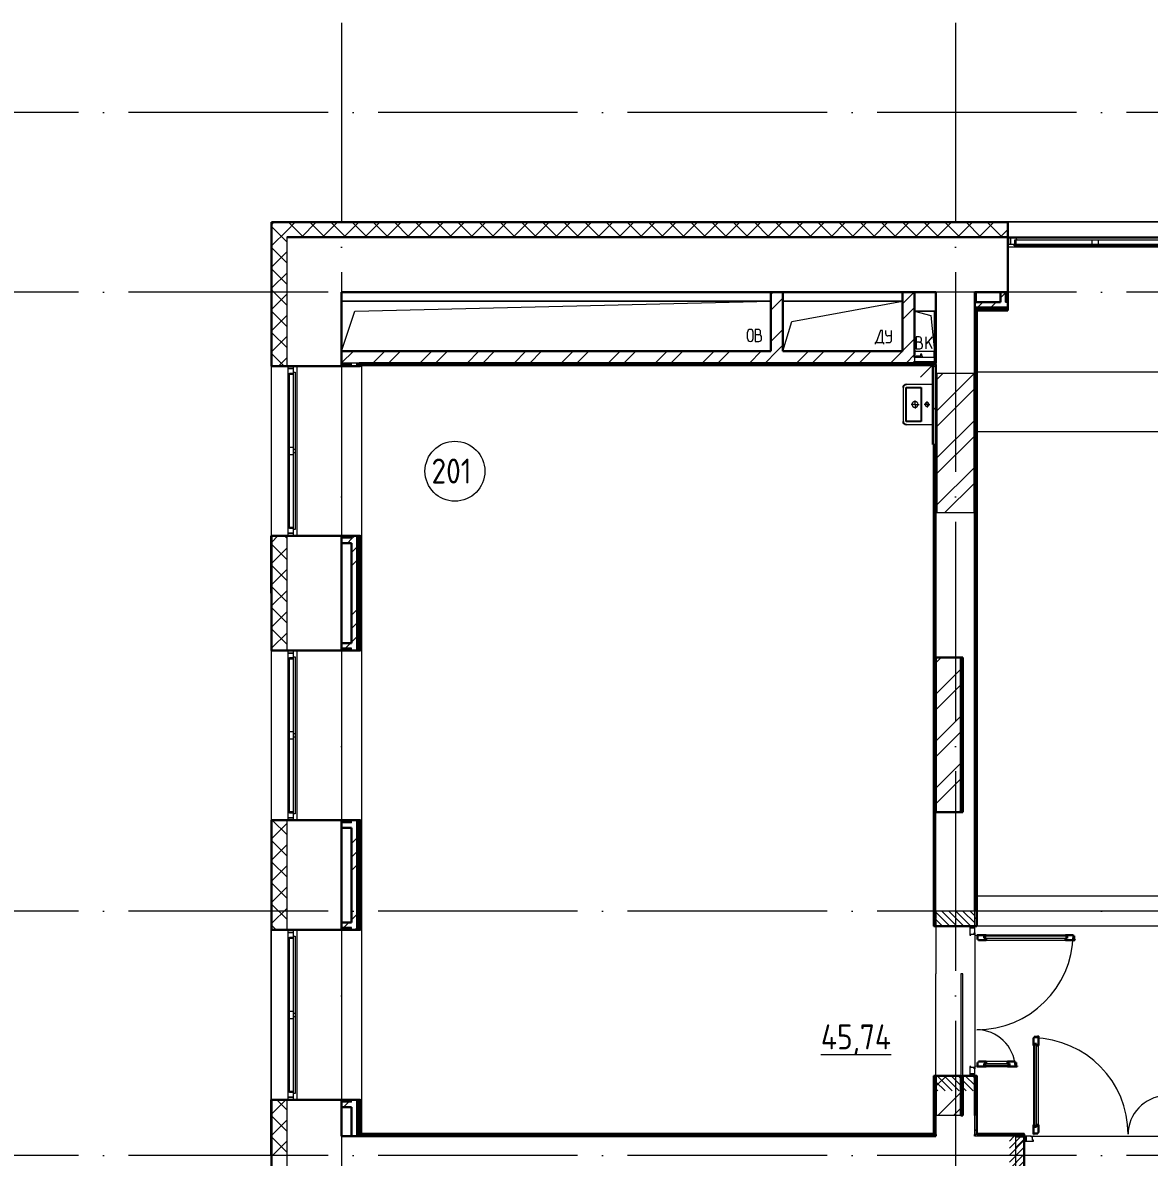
# Model space of a CAD drawing. Header units: millimetres. Extents: x -87434 to 499450, y -468665 to 122144.
# Drawn here: x 97480 to 108769, y -12508 to -1141 of the extents above; entities that cross this region are included whole.
import ezdxf

# ---------------------------------------------------------------- set-up
doc = ezdxf.new("R2010")
doc.units = ezdxf.units.MM
for name, pattern in [('ADSK_Линия сетки', [25, 20, -2.5, 0, -2.5]), ('ADSK_Сверху', [450, 300, -150]), ('ADSK_Штриховая_ш2 п1_5', [4.5, 3, -1.5])]:
    doc.linetypes.add(name, pattern=pattern)
for name, color, linetype, lineweight in [('_ Окна', 7, 'Continuous', 9), ('Двери', 252, 'Continuous', 9), ('Линии', 252, 'Continuous', 9), ('Марки помещений', 252, 'Continuous', 20), ('Оборудование', 8, 'Continuous', 18), ('Ограждение', 252, 'Continuous', 9), ('Окна', 252, 'Continuous', 9), ('Оси', 252, 'Continuous', 9), ('Перекрытие', 252, 'Continuous', 18), ('Стены внутренние', 7, 'Continuous', 18), ('Стены наружные', 7, 'Continuous', 18), ('Стены штриховка', 252, 'Continuous', 9)]:
    doc.layers.add(name, color=color, linetype=linetype, lineweight=lineweight)
doc.layers.add('Двери открывание', color=7, linetype='Continuous', lineweight=9, true_color=0xc0c0c0)
doc.layers.add('Узлы', color=7, linetype='Continuous')
doc.styles.add('GOST Common_2', font='', dxfattribs={"width": 0.9, "height": 250})
doc.styles.get('GOST Common_2').set_extended_font_data('GOST type B')

# ---------------------------------------------------------------- blocks, each defined once
blk = doc.blocks.new('2 этаж')
at = {"layer": 'Двери', "lineweight": 18, "true_color": 0x636466}
h = blk.add_hatch(dxfattribs=at)
h.set_pattern_fill('FP_2', color=251, angle=-90, style=0, pattern_type=2)
h.set_pattern_definition([(315, (106826.006, -10814.253), (35.3553, 35.3553), [])])
h.paths.add_polyline_path([(106631, -11823), (106631, -11839), (107021, -11839), (107021, -11689), (106631, -11689)])
h.paths.add_polyline_path([(106631, -10189), (107021, -10189), (107021, -10039), (106631, -10039)])
h = blk.add_hatch(dxfattribs=at)
h.set_pattern_fill('FP_2', color=251, style=0, pattern_type=2)
h.set_pattern_definition([(45, (108141.006, -12489.253), (-35.3553, 35.3553), [])])
h.paths.add_polyline_path([(109150, -12684), (109166, -12684), (109166, -12294), (109016, -12294), (109016, -12684)])
h.paths.add_polyline_path([(107516, -12684), (107516, -12294), (107366, -12294), (107366, -12684)])
at = {"color": 251, "lineweight": 18, "true_color": 0x636466}
for p, q in [((104976, -3929), (100676, -3929)), ((100808, -4029), (104976, -3929)), ((106296, -3929), (105096, -3929)), ((105186, -4133), (106296, -3929)), ((100676, -4429), (100808, -4029)), ((106416, -4029), (106580, -4074)), ((106616, -4029), (106416, -4029)), ((106580, -4074), (106616, -4429)), ((106616, -4429), (106616, -4029)), ((105096, -4429), (105186, -4133)), ((104743, -4303), (104743, -4241)), ((104800, -4303), (104800, -4241)), ((104850, -4212), (104820, -4212)), ((104820, -4212), (104820, -4332)), ((104854, -4265), (104820, -4265)), ((104874, -4245), (104874, -4235)), ((104884, -4305), (104884, -4295)), ((106074, -4224), (106031, -4344)), ((106094, -4224), (106074, -4224)), ((106094, -4344), (106094, -4224)), ((106128, -4258), (106128, -4224)), ((106185, -4278), (106148, -4278)), ((106185, -4324), (106185, -4224)), ((106462, -4287), (106432, -4287)), ((106432, -4287), (106432, -4407)), ((106486, -4320), (106486, -4310)), ((106592, -4287), (106532, -4358)), ((106532, -4407), (106532, -4287)), ((104820, -4332), (104857, -4332)), ((106021, -4344), (106021, -4359)), ((106031, -4344), (106021, -4344)), ((106031, -4344), (106094, -4344)), ((106094, -4344), (106104, -4344)), ((106104, -4344), (106104, -4359)), ((106128, -4344), (106165, -4344)), ((106466, -4340), (106432, -4340)), ((106432, -4407), (106469, -4407)), ((106496, -4380), (106496, -4370)), ((106592, -4407), (106556, -4330))]:
    blk.add_line(p, q, dxfattribs=at)
for centre, radius, start, end in [((104771, -4241), 28.7, 0, 180), ((104771, -4303), 28.7, 180, 0), ((104850, -4235), 23.3, 0, 90), ((104854, -4245), 20, 270, 0), ((104854, -4295), 30, 0, 90), ((104857, -4305), 26.7, 270, 0), ((106148, -4258), 20, 180, 270), ((106462, -4310), 23.3, 0, 90), ((106165, -4324), 20, 270, 0), ((106466, -4320), 20, 270, 0), ((106466, -4370), 30, 0, 90), ((106469, -4380), 26.7, 270, 0)]:
    blk.add_arc(centre, radius, start, end, dxfattribs=at)
at = {"layer": '_ Окна', "color": 251, "true_color": 0x636466}
for p, q in [((107376, -3299), (107351, -3299)), ((107351, -3357), (107376, -3357)), ((107376, -3357), (107376, -3299)), ((100136, -4579), (100136, -4604)), ((100136, -4604), (100194, -4604)), ((100194, -4604), (100194, -4579)), ((100194, -6254), (100136, -6254)), ((100136, -6254), (100136, -6279)), ((100194, -6279), (100194, -6254)), ((100136, -7429), (100136, -7454)), ((100136, -7454), (100194, -7454)), ((100194, -7454), (100194, -7429)), ((100194, -9104), (100136, -9104)), ((100136, -9104), (100136, -9129)), ((100194, -9129), (100194, -9104)), ((100136, -10229), (100136, -10254)), ((100194, -10254), (100194, -10229)), ((100136, -10254), (100194, -10254)), ((100194, -11904), (100136, -11904)), ((100136, -11904), (100136, -11929)), ((100194, -11929), (100194, -11904))]:
    blk.add_line(p, q, dxfattribs=at)
at = {"layer": '_ Окна', "color": 251, "lineweight": 18, "true_color": 0x636466}
for p, q in [((107435, -3299), (107376, -3299)), ((107376, -3299), (107376, -3357)), ((107376, -3357), (107414, -3357)), ((107422, -3357), (107422, -3316)), ((107422, -3316), (107434, -3316)), ((107440, -3316), (107435, -3299)), ((100194, -4604), (100136, -4604)), ((100136, -4604), (100136, -4664)), ((100153, -4650), (100194, -4650)), ((100153, -4662), (100153, -4650)), ((100194, -4642), (100194, -4604)), ((100136, -4664), (100153, -4668)), ((100153, -6190), (100136, -6195)), ((100136, -6195), (100136, -6254)), ((100153, -6208), (100153, -6196)), ((100194, -6208), (100153, -6208)), ((100194, -6254), (100194, -6216)), ((100136, -6254), (100194, -6254)), ((100194, -7454), (100136, -7454)), ((100136, -7454), (100136, -7514)), ((100153, -7500), (100194, -7500)), ((100153, -7512), (100153, -7500)), ((100194, -7492), (100194, -7454)), ((100136, -7514), (100153, -7518)), ((100153, -9040), (100136, -9045)), ((100136, -9045), (100136, -9104)), ((100153, -9058), (100153, -9046)), ((100194, -9058), (100153, -9058)), ((100194, -9104), (100194, -9066)), ((100136, -9104), (100194, -9104)), ((100194, -10254), (100136, -10254)), ((100136, -10254), (100136, -10314)), ((100136, -10314), (100153, -10318)), ((100153, -10300), (100194, -10300)), ((100153, -10312), (100153, -10300)), ((100194, -10292), (100194, -10254)), ((100153, -11840), (100136, -11845)), ((100136, -11845), (100136, -11904)), ((100136, -11904), (100194, -11904)), ((100153, -11858), (100153, -11846)), ((100194, -11858), (100153, -11858)), ((100194, -11904), (100194, -11866))]:
    blk.add_line(p, q, dxfattribs=at)
at = {"layer": 'Двери', "color": 251, "linetype": 'ADSK_Штриховая_ш2 п1_5', "true_color": 0x636466}
for p, q in [((106631, -10039), (106631, -10189)), ((107021, -10189), (107021, -10039)), ((106631, -10189), (107021, -10189)), ((107021, -11689), (106631, -11689)), ((106631, -11689), (106631, -11839)), ((107021, -11839), (107021, -11689)), ((107516, -12294), (107366, -12294)), ((107516, -12684), (107516, -12294))]:
    blk.add_line(p, q, dxfattribs=at)
at = {"layer": 'Двери', "color": 251, "true_color": 0x636466}
for p, q in [((107021, -10189), (106971, -10189)), ((106971, -10189), (106971, -10209)), ((106971, -10209), (107021, -10209)), ((107021, -10209), (106971, -10209)), ((106971, -10209), (106971, -10281)), ((107021, -10209), (107021, -10189)), ((107021, -10258), (107021, -10209)), ((106971, -10281), (106979, -10281)), ((106979, -10281), (106979, -10272)), ((106979, -10272), (107013, -10272)), ((107013, -10272), (107013, -10258)), ((107013, -10258), (107021, -10258)), ((107115, -10290), (107115, -10311)), ((107947, -10290), (107115, -10290)), ((107115, -10311), (107947, -10311)), ((107929, -10281), (107133, -10281)), ((107133, -10331), (107929, -10331)), ((107947, -10311), (107947, -10290)), ((107608, -11386), (107608, -12182)), ((107617, -11368), (107617, -12200)), ((107638, -11368), (107617, -11368)), ((107638, -12200), (107638, -11368)), ((107658, -12182), (107658, -11386)), ((107115, -11567), (107367, -11567)), ((107115, -11588), (107115, -11567)), ((107367, -11588), (107115, -11588)), ((107349, -11547), (107133, -11547)), ((107367, -11567), (107367, -11588)), ((106979, -11597), (106971, -11597)), ((106971, -11597), (106971, -11669)), ((107021, -11669), (106971, -11669)), ((106971, -11669), (106971, -11689)), ((106971, -11669), (107021, -11669)), ((106971, -11689), (107021, -11689)), ((106979, -11606), (106979, -11597)), ((107013, -11606), (106979, -11606)), ((107013, -11620), (107013, -11606)), ((107021, -11620), (107013, -11620)), ((107021, -11669), (107021, -11620)), ((107021, -11689), (107021, -11669)), ((107133, -11597), (107349, -11597)), ((107617, -12200), (107638, -12200)), ((107516, -12294), (107516, -12344)), ((107536, -12294), (107516, -12294)), ((107516, -12344), (107536, -12344)), ((107536, -12344), (107536, -12294)), ((107585, -12294), (107536, -12294)), ((107536, -12294), (107536, -12344)), ((107536, -12344), (107608, -12344)), ((107585, -12302), (107585, -12294)), ((107599, -12302), (107585, -12302)), ((107599, -12336), (107599, -12302)), ((107608, -12336), (107599, -12336)), ((107608, -12344), (107608, -12336))]:
    blk.add_line(p, q, dxfattribs=at)
at = {"layer": 'Двери', "color": 251, "lineweight": 30, "true_color": 0x636466}
for p, q in [((107133, -10281), (107039, -10281)), ((107039, -10281), (107039, -10289)), ((107039, -10289), (107048, -10289)), ((107048, -10289), (107048, -10323)), ((107048, -10323), (107057, -10323)), ((107057, -10323), (107057, -10331)), ((107057, -10331), (107133, -10331)), ((107115, -10290), (107133, -10290)), ((107115, -10311), (107115, -10290)), ((107133, -10311), (107115, -10311)), ((107133, -10290), (107133, -10281)), ((107133, -10331), (107133, -10311)), ((108005, -10281), (107929, -10281)), ((107929, -10290), (107929, -10281)), ((107947, -10290), (107929, -10290)), ((107929, -10311), (107947, -10311)), ((107929, -10331), (107929, -10311)), ((107929, -10331), (108023, -10331)), ((107947, -10311), (107947, -10290)), ((108005, -10289), (108005, -10281)), ((108014, -10289), (108005, -10289)), ((108014, -10323), (108014, -10289)), ((108023, -10323), (108014, -10323)), ((108023, -10331), (108023, -10323)), ((107616, -11310), (107608, -11310)), ((107608, -11310), (107608, -11386)), ((107650, -11301), (107616, -11301)), ((107616, -11301), (107616, -11310)), ((107658, -11292), (107650, -11292)), ((107650, -11292), (107650, -11301)), ((107658, -11386), (107658, -11292)), ((107617, -11386), (107608, -11386)), ((107617, -11368), (107617, -11386)), ((107638, -11368), (107617, -11368)), ((107638, -11386), (107638, -11368)), ((107658, -11386), (107638, -11386)), ((107048, -11589), (107039, -11589)), ((107039, -11589), (107039, -11597)), ((107048, -11555), (107048, -11589)), ((107057, -11555), (107048, -11555)), ((107133, -11547), (107057, -11547)), ((107057, -11547), (107057, -11555)), ((107133, -11567), (107115, -11567)), ((107115, -11567), (107115, -11588)), ((107115, -11588), (107133, -11588)), ((107133, -11547), (107133, -11567)), ((107133, -11588), (107133, -11597)), ((107425, -11547), (107349, -11547)), ((107349, -11547), (107349, -11567)), ((107349, -11567), (107367, -11567)), ((107349, -11588), (107349, -11597)), ((107367, -11588), (107349, -11588)), ((107367, -11567), (107367, -11588)), ((107425, -11555), (107425, -11547)), ((107434, -11555), (107425, -11555)), ((107434, -11589), (107434, -11555)), ((107443, -11589), (107434, -11589)), ((107443, -11597), (107443, -11589)), ((107039, -11597), (107133, -11597)), ((107349, -11597), (107443, -11597)), ((107608, -12182), (107608, -12276)), ((107617, -12182), (107608, -12182)), ((107608, -12276), (107616, -12276)), ((107616, -12276), (107616, -12267)), ((107616, -12267), (107650, -12267)), ((107617, -12200), (107617, -12182)), ((107638, -12200), (107617, -12200)), ((107638, -12182), (107638, -12200)), ((107658, -12182), (107638, -12182)), ((107650, -12267), (107650, -12258)), ((107650, -12258), (107658, -12258)), ((107658, -12258), (107658, -12182))]:
    blk.add_line(p, q, dxfattribs=at)
at = {"layer": 'Двери открывание', "color": 251, "true_color": 0x636466}
for centre, radius, start, end in [((107039, -10263), 966, 270, 358.9323), ((107039, -11615), 386, 2.6728, 90), ((107590, -12276), 966, 0, 88.9323), ((108942, -12276), 386, 92.6728, 180)]:
    blk.add_arc(centre, radius, start, end, dxfattribs=at)
at = {"layer": 'Линии', "color": 251, "linetype": 'ADSK_Сверху', "ltscale": 100, "true_color": 0x636466}
for p, q in [((117881, -9889), (107016, -9889)), ((117881, -10189), (107016, -10189))]:
    blk.add_line(p, q, dxfattribs=at)
at = {"layer": 'Марки помещений', "color": 251, "true_color": 0x636466}
blk.add_circle((101811, -5633), 300, dxfattribs=at)
at = {"layer": 'Оборудование', "color": 251, "true_color": 0x636466}
for p, q in [((106416, -4494), (106416, -4531)), ((106616, -4494), (106416, -4494)), ((106417, -4532), (106615, -4532)), ((106423, -4532), (106423, -4541)), ((106424, -4542), (106608, -4542)), ((106432, -4479), (106432, -4484)), ((106478, -4479), (106432, -4479)), ((106432, -4484), (106478, -4484)), ((106435, -4544), (106435, -4549)), ((106444, -4543), (106444, -4541)), ((106444, -4543), (106444, -4541)), ((106473, -4478), (106473, -4494)), ((106492, -4478), (106473, -4478)), ((106476, -4476), (106474, -4478)), ((106476, -4459), (106476, -4476)), ((106489, -4459), (106476, -4459)), ((106489, -4476), (106476, -4476)), ((106496, -4479), (106487, -4479)), ((106487, -4484), (106496, -4484)), ((106489, -4476), (106489, -4459)), ((106491, -4478), (106489, -4476)), ((106492, -4494), (106492, -4478)), ((106496, -4484), (106496, -4479)), ((106588, -4541), (106588, -4543)), ((106588, -4543), (106588, -4541)), ((106597, -4549), (106597, -4544)), ((106609, -4541), (106609, -4532)), ((106616, -4531), (106616, -4494)), ((106435, -4549), (106597, -4549)), ((106444, -4549), (106444, -4551)), ((106444, -4551), (106448, -4551)), ((106509, -4551), (106448, -4551)), ((106616, -4549), (106475, -4691)), ((106509, -4551), (106513, -4551)), ((106513, -4551), (106513, -4549))]:
    blk.add_line(p, q, dxfattribs=at)
for points, knots in [([(106416, -4531), (106416, -4531), (106416, -4531), (106416, -4531), (106416, -4531), (106416, -4531), (106417, -4531), (106417, -4532), (106417, -4532), (106417, -4532)], [0, 0, 0, 0, 0.166667, 0.333333, 0.458333, 0.583333, 0.708333, 0.833333, 1, 1, 1, 1]), ([(106423, -4541), (106423, -4541), (106423, -4542), (106423, -4542), (106423, -4542), (106423, -4542), (106423, -4542), (106424, -4542), (106424, -4542), (106424, -4542), (106424, -4542)], [0, 0, 0, 0, 0.166667, 0.333333, 0.458333, 0.583333, 0.666667, 0.75, 0.833333, 1, 1, 1, 1]), ([(106433, -4542), (106434, -4542), (106434, -4542), (106434, -4542), (106434, -4542), (106434, -4543), (106435, -4543), (106435, -4543), (106435, -4543), (106435, -4543), (106435, -4543), (106435, -4544), (106435, -4544)], [0, 0, 0, 0, 0.166667, 0.25, 0.333333, 0.416667, 0.5, 0.583333, 0.666667, 0.75, 0.833333, 1, 1, 1, 1]), ([(106597, -4544), (106597, -4544), (106597, -4543), (106597, -4543), (106597, -4543), (106597, -4543), (106597, -4543), (106598, -4543), (106598, -4542), (106598, -4542), (106598, -4542), (106598, -4542), (106599, -4542)], [-1, -1, -1, -1, -0.833333, -0.75, -0.666667, -0.583333, -0.5, -0.416667, -0.333333, -0.25, -0.166667, 0, 0, 0, 0]), ([(106608, -4542), (106608, -4542), (106608, -4542), (106608, -4542), (106609, -4542), (106609, -4542), (106609, -4542), (106609, -4542), (106609, -4542), (106609, -4541), (106609, -4541)], [-1, -1, -1, -1, -0.833333, -0.75, -0.666667, -0.583333, -0.458333, -0.333333, -0.166667, 0, 0, 0, 0]), ([(106615, -4532), (106615, -4532), (106615, -4532), (106615, -4531), (106616, -4531), (106616, -4531), (106616, -4531), (106616, -4531), (106616, -4531), (106616, -4531)], [-1, -1, -1, -1, -0.833333, -0.75, -0.583333, -0.458333, -0.333333, -0.166667, 0, 0, 0, 0])]:
    blk.add_open_spline(points, degree=3, knots=knots, dxfattribs=at)
at = {"layer": 'Ограждение', "color": 251, "true_color": 0x636466}
for p, q in [((109101, -3389), (107351, -3389)), ((107036, -3939), (107036, -3839)), ((100226, -4579), (100226, -6279)), ((100676, -4579), (100676, -6279)), ((100861, -4579), (100876, -4579)), ((100876, -4569), (100876, -12274)), ((100876, -4574), (106601, -4574)), ((100876, -4579), (100876, -6279)), ((114741, -4639), (107041, -4639)), ((114741, -5239), (107041, -5239)), ((107046, -10039), (107046, -5239)), ((106606, -5364), (106606, -10189)), ((100876, -6279), (100861, -6279)), ((100226, -7429), (100226, -9129)), ((100676, -7429), (100676, -9129)), ((100861, -7429), (100876, -7429)), ((100876, -7429), (100876, -9129)), ((100876, -9129), (100861, -9129)), ((107046, -10039), (107041, -10039)), ((107041, -10039), (107046, -10039)), ((107046, -10189), (107046, -10039)), ((100226, -10229), (100226, -11929)), ((100676, -10229), (100676, -11929)), ((100861, -10229), (100876, -10229)), ((100876, -10229), (100876, -11929)), ((106611, -10189), (106606, -10189)), ((107046, -10189), (107041, -10189)), ((106606, -11689), (106611, -11689)), ((106606, -11689), (106606, -12269)), ((107041, -11689), (107046, -11689)), ((107046, -12269), (107046, -11689)), ((100876, -11929), (100861, -11929)), ((106606, -12269), (100876, -12269)), ((106611, -12274), (106606, -12269)), ((107041, -12274), (107046, -12269)), ((107516, -12269), (107046, -12269)), ((107516, -12269), (107516, -12274))]:
    blk.add_line(p, q, dxfattribs=at)
at = {"layer": 'Окна', "color": 251, "true_color": 0x636466}
for p, q in [((107414, -3357), (108211, -3357)), ((107414, -3374), (107414, -3357)), ((108211, -3374), (107414, -3374)), ((107434, -3316), (108191, -3316)), ((107434, -3357), (107434, -3316)), ((109017, -3299), (107435, -3299)), ((108191, -3316), (108261, -3316)), ((108191, -3316), (108191, -3357)), ((108211, -3357), (108241, -3357)), ((108211, -3357), (108211, -3374)), ((108241, -3374), (108211, -3374)), ((108241, -3357), (109038, -3357)), ((108241, -3374), (108241, -3357)), ((109038, -3374), (108241, -3374)), ((108261, -3316), (109018, -3316)), ((108261, -3357), (108261, -3316)), ((100194, -5414), (100194, -4642)), ((100194, -4642), (100211, -4642)), ((100211, -4642), (100211, -5414)), ((100136, -4664), (100136, -6195)), ((100153, -5394), (100153, -4662)), ((100153, -4662), (100194, -4662)), ((100153, -5464), (100153, -5394)), ((100194, -5394), (100153, -5394)), ((100194, -5444), (100194, -5414)), ((100211, -5414), (100194, -5414)), ((100194, -6216), (100194, -5444)), ((100194, -5444), (100211, -5444)), ((100211, -5414), (100211, -5444)), ((100211, -5444), (100211, -6216)), ((100153, -6196), (100153, -5464)), ((100153, -5464), (100194, -5464)), ((100194, -6196), (100153, -6196)), ((100211, -6216), (100194, -6216)), ((100194, -8264), (100194, -7492)), ((100194, -7492), (100211, -7492)), ((100211, -7492), (100211, -8264)), ((100136, -7514), (100136, -9045)), ((100153, -8244), (100153, -7512)), ((100153, -7512), (100194, -7512)), ((100153, -8314), (100153, -8244)), ((100194, -8244), (100153, -8244)), ((100194, -8294), (100194, -8264)), ((100211, -8264), (100194, -8264)), ((100194, -9066), (100194, -8294)), ((100194, -8294), (100211, -8294)), ((100211, -8264), (100211, -8294)), ((100211, -8294), (100211, -9066)), ((100153, -9046), (100153, -8314)), ((100153, -8314), (100194, -8314)), ((100194, -9046), (100153, -9046)), ((100211, -9066), (100194, -9066)), ((100136, -10314), (100136, -11845)), ((100153, -11044), (100153, -10312)), ((100153, -10312), (100194, -10312)), ((100194, -11064), (100194, -10292)), ((100194, -10292), (100211, -10292)), ((100211, -10292), (100211, -11064)), ((100153, -11114), (100153, -11044)), ((100194, -11044), (100153, -11044)), ((100153, -11846), (100153, -11114)), ((100153, -11114), (100194, -11114)), ((100194, -11094), (100194, -11064)), ((100211, -11064), (100194, -11064)), ((100194, -11866), (100194, -11094)), ((100194, -11094), (100211, -11094)), ((100211, -11064), (100211, -11094)), ((100211, -11094), (100211, -11866)), ((100194, -11846), (100153, -11846)), ((100211, -11866), (100194, -11866))]:
    blk.add_line(p, q, dxfattribs=at)
at = {"layer": 'Оси', "color": 251, "linetype": 'ADSK_Линия сетки', "ltscale": 100, "true_color": 0x636466}
for p, q in [((100676, -1139), (100676, -32265)), ((106826, -1139), (106826, -32265)), ((170543, -2039), (93566, -2039)), ((170543, -3839), (93566, -3839)), ((170543, -10039), (93566, -10039)), ((170543, -12489), (93566, -12489))]:
    blk.add_line(p, q, dxfattribs=at)
at = {"layer": 'Перекрытие', "color": 251, "ltscale": 100, "true_color": 0x636466}
for p, q in [((100676, -3929), (104976, -3929)), ((105096, -3929), (106296, -3929)), ((106416, -4029), (106616, -4029)), ((106616, -4029), (106616, -4429)), ((112101, -10039), (107046, -10039)), ((106881, -11689), (106901, -11689))]:
    blk.add_line(p, q, dxfattribs=at)
at = {"layer": 'Стены внутренние', "color": 251, "lineweight": 30, "true_color": 0x636466}
for p, q in [((99974, -3137), (99974, -4579)), ((107351, -3137), (99974, -3137)), ((107351, -3289), (107351, -3137)), ((107351, -3289), (100126, -3289)), ((100126, -3289), (107351, -3289)), ((107351, -3839), (107351, -3289)), ((100676, -4429), (100676, -3839)), ((100676, -3839), (104976, -3839)), ((105096, -3839), (106296, -3839)), ((106416, -3839), (106631, -3839)), ((106631, -3839), (106631, -4429)), ((107021, -3839), (107276, -3839)), ((107021, -3939), (107021, -3839)), ((99974, -4579), (100676, -4579)), ((106631, -4649), (106636, -4649)), ((107016, -4649), (107021, -4649)), ((106636, -6049), (106631, -6049)), ((107021, -6049), (107016, -6049)), ((100676, -6279), (99974, -6279)), ((99974, -6279), (99974, -7429)), ((100676, -7354), (100676, -6354)), ((99974, -7429), (100676, -7429)), ((106631, -7499), (106901, -7499)), ((106901, -7499), (106901, -9049)), ((106901, -9049), (106631, -9049)), ((100676, -9129), (99974, -9129)), ((99974, -9129), (99974, -10229)), ((100676, -10154), (100676, -9204)), ((99974, -10229), (100676, -10229)), ((106631, -10189), (107021, -10189)), ((106901, -11689), (106901, -12089)), ((107021, -11689), (106901, -11689)), ((107021, -12089), (107021, -11689)), ((100676, -11929), (99974, -11929)), ((99974, -11929), (99974, -19341)), ((100676, -12294), (100676, -12004)), ((106901, -12089), (106881, -12089)), ((100776, -12294), (100676, -12294)), ((100851, -12294), (100851, -12294)), ((106631, -12279), (106631, -12294)), ((107021, -12294), (107021, -12279)), ((107431, -12299), (107431, -12294))]:
    blk.add_line(p, q, dxfattribs=at)
at = {"layer": 'Стены внутренние', "color": 251, "linetype": 'Continuous', "lineweight": 9, "true_color": 0x636466}
for p, q in [((99976, -3161), (99998, -3139)), ((100126, -3223), (100210, -3139)), ((100294, -3289), (100144, -3139)), ((100272, -3289), (100422, -3139)), ((100506, -3289), (100356, -3139)), ((100444, -3139), (100443, -3137)), ((100484, -3289), (100634, -3139)), ((100718, -3289), (100568, -3139)), ((100697, -3289), (100847, -3139)), ((100930, -3289), (100780, -3139)), ((100909, -3289), (101059, -3139)), ((101142, -3289), (100992, -3139)), ((101121, -3289), (101271, -3139)), ((101354, -3289), (101204, -3139)), ((101333, -3289), (101483, -3139)), ((101566, -3289), (101416, -3139)), ((101545, -3289), (101695, -3139)), ((101779, -3289), (101629, -3139)), ((101757, -3289), (101907, -3139)), ((101769, -3137), (101768, -3139)), ((101991, -3289), (101841, -3139)), ((101852, -3139), (101851, -3137)), ((101969, -3289), (102119, -3139)), ((102203, -3289), (102053, -3139)), ((102181, -3289), (102331, -3139)), ((102415, -3289), (102265, -3139)), ((102394, -3289), (102544, -3139)), ((102439, -3139), (102438, -3137)), ((102627, -3289), (102477, -3139)), ((102590, -3137), (102589, -3139)), ((102606, -3289), (102756, -3139)), ((102839, -3289), (102689, -3139)), ((102818, -3289), (102968, -3139)), ((102825, -3137), (102824, -3139)), ((103051, -3289), (102901, -3139)), ((103030, -3289), (103180, -3139)), ((103264, -3289), (103114, -3139)), ((103242, -3289), (103392, -3139)), ((103476, -3289), (103326, -3139)), ((103454, -3289), (103604, -3139)), ((103688, -3289), (103538, -3139)), ((103646, -3138), (103645, -3139)), ((103666, -3289), (103816, -3139)), ((103900, -3289), (103750, -3139)), ((103879, -3289), (104029, -3139)), ((104112, -3289), (103962, -3139)), ((104091, -3289), (104241, -3139)), ((104324, -3289), (104174, -3139)), ((104303, -3289), (104453, -3139)), ((104316, -3139), (104315, -3137)), ((104536, -3289), (104386, -3139)), ((104515, -3289), (104665, -3139)), ((104748, -3289), (104598, -3139)), ((104727, -3289), (104877, -3139)), ((104961, -3289), (104811, -3139)), ((104939, -3289), (105089, -3139)), ((105173, -3289), (105023, -3139)), ((105151, -3289), (105301, -3139)), ((105385, -3289), (105235, -3139)), ((105363, -3289), (105513, -3139)), ((105406, -3137), (105406, -3138)), ((105597, -3289), (105447, -3139)), ((105576, -3289), (105726, -3139)), ((105641, -3137), (105640, -3139)), ((105809, -3289), (105659, -3139)), ((105724, -3139), (105723, -3137)), ((105788, -3289), (105938, -3139)), ((106021, -3289), (105871, -3139)), ((106000, -3289), (106150, -3139)), ((106233, -3289), (106083, -3139)), ((106212, -3289), (106362, -3139)), ((106446, -3289), (106296, -3139)), ((106424, -3289), (106574, -3139)), ((106462, -3137), (106461, -3139)), ((106658, -3289), (106508, -3139)), ((106636, -3289), (106786, -3139)), ((106870, -3289), (106720, -3139)), ((106848, -3289), (106998, -3139)), ((107082, -3289), (106932, -3139)), ((107061, -3289), (107211, -3139)), ((107132, -3139), (107130, -3137)), ((107294, -3289), (107144, -3139)), ((100126, -3334), (99976, -3184)), ((99976, -3373), (100126, -3223)), ((107273, -3289), (107349, -3213)), ((99976, -3378), (99976, -3378)), ((100126, -3546), (99976, -3396)), ((99976, -3585), (100126, -3436)), ((100126, -3758), (99976, -3608)), ((99976, -3797), (100126, -3648)), ((100126, -3970), (99976, -3820)), ((99976, -4009), (100126, -3860)), ((99976, -3988), (99976, -3988)), ((100126, -4182), (99976, -4033)), ((99976, -4222), (100126, -4072)), ((99976, -4191), (99976, -4191)), ((100126, -4394), (99976, -4245)), ((99977, -4434), (100126, -4284)), ((99976, -4496), (99976, -4496)), ((100099, -4579), (99977, -4457)), ((100045, -4577), (100126, -4496)), ((99976, -4563), (99974, -4560)), ((99985, -4579), (99984, -4577)), ((99976, -6343), (100038, -6281)), ((100126, -6304), (100102, -6279)), ((100126, -6516), (99976, -6366)), ((99976, -6555), (100126, -6405)), ((99976, -6426), (99976, -6426)), ((100126, -6728), (99976, -6578)), ((99976, -6767), (100126, -6618)), ((99976, -6731), (99976, -6731)), ((100126, -6940), (99976, -6790)), ((99976, -6979), (100126, -6830)), ((100126, -7152), (99976, -7002)), ((99976, -7191), (100126, -7042)), ((100126, -7364), (99976, -7215)), ((99977, -7403), (100126, -7254)), ((99976, -7340), (99976, -7340)), ((99977, -7427), (99977, -7427)), ((99976, -9313), (100126, -9163)), ((100126, -9273), (99984, -9131)), ((100126, -9486), (99976, -9336)), ((99976, -9525), (100126, -9375)), ((100126, -9698), (99976, -9548)), ((99976, -9576), (99976, -9576)), ((99976, -9737), (100126, -9587)), ((100126, -9910), (99976, -9760)), ((99976, -9779), (99976, -9779)), ((99976, -9949), (100126, -9800)), ((100126, -10122), (99976, -9972)), ((99976, -10084), (99976, -10084)), ((99977, -10161), (100126, -10012)), ((100019, -10227), (99977, -10185)), ((100121, -10229), (100126, -10224)), ((99976, -12071), (100118, -11929)), ((100007, -11931), (100006, -11931)), ((100126, -12031), (100026, -11931)), ((99976, -12014), (99977, -12014)), ((100126, -12243), (99976, -12093)), ((99976, -12283), (100126, -12133)), ((100126, -12455), (99976, -12305)), ((99976, -12319), (99977, -12319)), ((99976, -12495), (100126, -12345))]:
    blk.add_line(p, q, dxfattribs=at)
at = {"layer": 'Стены внутренние', "color": 251, "true_color": 0x636466}
for p, q in [((100126, -3289), (100126, -4579)), ((109101, -3289), (107351, -3289)), ((99974, -6279), (99974, -4579)), ((106631, -4549), (106631, -4564)), ((106636, -4649), (107016, -4649)), ((106631, -6049), (106631, -7499)), ((107016, -6049), (106636, -6049)), ((100126, -6279), (100126, -7429)), ((99974, -9129), (99974, -7429)), ((100126, -9129), (100126, -10229)), ((107021, -10189), (107021, -10039)), ((99974, -11929), (99974, -10229)), ((106631, -10189), (106631, -10669)), ((107021, -10258), (107021, -11620)), ((106901, -10669), (106881, -10669)), ((106901, -11689), (106901, -10669)), ((100126, -11929), (100126, -19189)), ((106881, -12089), (106631, -12089)), ((106631, -12089), (106631, -12279)), ((107021, -12279), (107021, -12089)), ((107431, -12294), (107021, -12294)), ((107431, -12679), (107431, -12299)), ((107585, -12294), (108947, -12294))]:
    blk.add_line(p, q, dxfattribs=at)
at = {"layer": 'Стены наружные', "color": 251, "true_color": 0x636466}
for p, q in [((106826, -3132), (109626, -3132)), ((106826, -3137), (106826, -3132)), ((107351, -3132), (107351, -3137)), ((109101, -3137), (107351, -3137)), ((107029, -3839), (107029, -3854)), ((107036, -3854), (107029, -3854)), ((99969, -4579), (99969, -4029)), ((99974, -4029), (99969, -4029)), ((106416, -4429), (106616, -4429)), ((99969, -4579), (99974, -4579)), ((106631, -10189), (106631, -9049)), ((99969, -11929), (99969, -9129)), ((99969, -9129), (99974, -9129)), ((99974, -9679), (99969, -9679)), ((99974, -10229), (99969, -10229)), ((106631, -11689), (106631, -10669)), ((106881, -10669), (106881, -11689))]:
    blk.add_line(p, q, dxfattribs=at)
at = {"layer": 'Стены наружные', "color": 251, "linetype": 'Continuous', "lineweight": 9, "true_color": 0x636466}
for p, q in [((104976, -3862), (104999, -3839)), ((106296, -3957), (106413, -3839)), ((107276, -3897), (107326, -3847)), ((107326, -3872), (107339, -3860)), ((107339, -3860), (107351, -3847)), ((104976, -4019), (105096, -3899)), ((107049, -3989), (107099, -3939)), ((107184, -3989), (107234, -3939)), ((106296, -4114), (106416, -3994)), ((107036, -4021), (107038, -4019)), ((107036, -4092), (107041, -4087)), ((107103, -4024), (107108, -4019)), ((107174, -4024), (107179, -4019)), ((107179, -4019), (107184, -4014)), ((107184, -4014), (107197, -4002)), ((107197, -4002), (107209, -3989)), ((107245, -4024), (107250, -4019)), ((107315, -4024), (107320, -4019)), ((107036, -4162), (107041, -4157)), ((104976, -4334), (105096, -4214)), ((106296, -4428), (106416, -4308)), ((107036, -4233), (107041, -4228)), ((107036, -4304), (107041, -4299)), ((100676, -4548), (100795, -4429)), ((100989, -4549), (101109, -4429)), ((101146, -4549), (101266, -4429)), ((101460, -4549), (101580, -4429)), ((101617, -4549), (101737, -4429)), ((101932, -4549), (102052, -4429)), ((102089, -4549), (102209, -4429)), ((102403, -4549), (102523, -4429)), ((102560, -4549), (102680, -4429)), ((102875, -4549), (102995, -4429)), ((103032, -4549), (103152, -4429)), ((103346, -4549), (103466, -4429)), ((103503, -4549), (103623, -4429)), ((103818, -4549), (103938, -4429)), ((103975, -4549), (104095, -4429)), ((104289, -4549), (104409, -4429)), ((104446, -4549), (104566, -4429)), ((104761, -4549), (104881, -4429)), ((104918, -4549), (105038, -4429)), ((105038, -4429), (105096, -4371)), ((105232, -4549), (105352, -4429)), ((105389, -4549), (105509, -4429)), ((105703, -4549), (105823, -4429)), ((105861, -4549), (105981, -4429)), ((106175, -4549), (106295, -4429)), ((107036, -4374), (107041, -4369)), ((106332, -4549), (106416, -4465)), ((107036, -4445), (107041, -4440)), ((107036, -4516), (107041, -4511)), ((100679, -4579), (100692, -4567)), ((100692, -4567), (100704, -4554)), ((100901, -4569), (100906, -4564)), ((100972, -4569), (100977, -4564)), ((101043, -4569), (101048, -4564)), ((101114, -4569), (101119, -4564)), ((101119, -4564), (101134, -4549)), ((101184, -4569), (101189, -4564)), ((101255, -4569), (101260, -4564)), ((101326, -4569), (101331, -4564)), ((101396, -4569), (101401, -4564)), ((101467, -4569), (101472, -4564)), ((101538, -4569), (101543, -4564)), ((101543, -4564), (101558, -4549)), ((101609, -4569), (101614, -4564)), ((101679, -4569), (101684, -4564)), ((101750, -4569), (101755, -4564)), ((101821, -4569), (101826, -4564)), ((101891, -4569), (101896, -4564)), ((101962, -4569), (101967, -4564)), ((101967, -4564), (101982, -4549)), ((102033, -4569), (102038, -4564)), ((102104, -4569), (102109, -4564)), ((102174, -4569), (102179, -4564)), ((102245, -4569), (102250, -4564)), ((102316, -4569), (102321, -4564)), ((102386, -4569), (102391, -4564)), ((102391, -4564), (102406, -4549)), ((102457, -4569), (102462, -4564)), ((102528, -4569), (102533, -4564)), ((102599, -4569), (102604, -4564)), ((102669, -4569), (102674, -4564)), ((102740, -4569), (102745, -4564)), ((102811, -4569), (102816, -4564)), ((102816, -4564), (102831, -4549)), ((102881, -4569), (102886, -4564)), ((102952, -4569), (102957, -4564)), ((103023, -4569), (103028, -4564)), ((103094, -4569), (103099, -4564)), ((103164, -4569), (103169, -4564)), ((103235, -4569), (103240, -4564)), ((103240, -4564), (103255, -4549)), ((103306, -4569), (103311, -4564)), ((103376, -4569), (103381, -4564)), ((103447, -4569), (103452, -4564)), ((103518, -4569), (103523, -4564)), ((103588, -4569), (103593, -4564)), ((103659, -4569), (103664, -4564)), ((103664, -4564), (103679, -4549)), ((103730, -4569), (103735, -4564)), ((103801, -4569), (103806, -4564)), ((103871, -4569), (103876, -4564)), ((103942, -4569), (103947, -4564)), ((104013, -4569), (104018, -4564)), ((104083, -4569), (104088, -4564)), ((104088, -4564), (104103, -4549)), ((104154, -4569), (104159, -4564)), ((104225, -4569), (104230, -4564)), ((104296, -4569), (104301, -4564)), ((104366, -4569), (104371, -4564)), ((104437, -4569), (104442, -4564)), ((104508, -4569), (104513, -4564)), ((104513, -4564), (104528, -4549)), ((104578, -4569), (104583, -4564)), ((104649, -4569), (104654, -4564)), ((104720, -4569), (104725, -4564)), ((104791, -4569), (104796, -4564)), ((104861, -4569), (104866, -4564)), ((104932, -4569), (104937, -4564)), ((104937, -4564), (104952, -4549)), ((105003, -4569), (105008, -4564)), ((105073, -4569), (105078, -4564)), ((105144, -4569), (105149, -4564)), ((105215, -4569), (105220, -4564)), ((105286, -4569), (105291, -4564)), ((105356, -4569), (105361, -4564)), ((105361, -4564), (105376, -4549)), ((105427, -4569), (105432, -4564)), ((105498, -4569), (105503, -4564)), ((105568, -4569), (105573, -4564)), ((105639, -4569), (105644, -4564)), ((105710, -4569), (105715, -4564)), ((105781, -4569), (105786, -4564)), ((105786, -4564), (105801, -4549)), ((105851, -4569), (105856, -4564)), ((105922, -4569), (105927, -4564)), ((105993, -4569), (105998, -4564)), ((106063, -4569), (106068, -4564)), ((106134, -4569), (106139, -4564)), ((106205, -4569), (106210, -4564)), ((106210, -4564), (106225, -4549)), ((106275, -4569), (106280, -4564)), ((106346, -4569), (106351, -4564)), ((106417, -4569), (106422, -4564)), ((106488, -4569), (106493, -4564)), ((106558, -4569), (106563, -4564)), ((106601, -4597), (106631, -4567)), ((106636, -4717), (106704, -4649)), ((106636, -5031), (107016, -4651)), ((107036, -4587), (107041, -4582)), ((107036, -4657), (107041, -4652)), ((107036, -4728), (107041, -4723)), ((106636, -5188), (107016, -4808)), ((107036, -4799), (107041, -4794)), ((107036, -4869), (107041, -4864)), ((106601, -5022), (106631, -4992)), ((107036, -4940), (107041, -4935)), ((107036, -5011), (107041, -5006)), ((107036, -5082), (107041, -5077)), ((106636, -5503), (107016, -5123)), ((107036, -5152), (107041, -5147)), ((107036, -5223), (107041, -5218)), ((106636, -5660), (107016, -5280)), ((107036, -5294), (107041, -5289)), ((106611, -5365), (106612, -5364)), ((106611, -5436), (106616, -5431)), ((106616, -5431), (106631, -5416)), ((107036, -5364), (107041, -5359)), ((107036, -5435), (107041, -5430)), ((106611, -5507), (106616, -5502)), ((107036, -5506), (107041, -5501)), ((106611, -5577), (106616, -5572)), ((106611, -5648), (106616, -5643)), ((106636, -5974), (107016, -5594)), ((107036, -5577), (107041, -5572)), ((107036, -5647), (107041, -5642)), ((106611, -5719), (106616, -5714)), ((106611, -5789), (106616, -5784)), ((106718, -6049), (107016, -5751)), ((107036, -5718), (107041, -5713)), ((107036, -5789), (107041, -5784)), ((106611, -5860), (106616, -5855)), ((106616, -5855), (106631, -5840)), ((107036, -5859), (107041, -5854)), ((106611, -5931), (106616, -5926)), ((106611, -6002), (106616, -5997)), ((107036, -5930), (107041, -5925)), ((107036, -6001), (107041, -5996)), ((106611, -6072), (106616, -6067)), ((106611, -6143), (106616, -6138)), ((107036, -6071), (107041, -6066)), ((107036, -6142), (107041, -6137)), ((106611, -6214), (106616, -6209)), ((107036, -6213), (107041, -6208)), ((100676, -6280), (100676, -6279)), ((100733, -6354), (100776, -6311)), ((100776, -6311), (100808, -6279)), ((100826, -6342), (100839, -6329)), ((100839, -6329), (100851, -6317)), ((100856, -6312), (100861, -6307)), ((106611, -6284), (106616, -6279)), ((106611, -6355), (106616, -6350)), ((106616, -6279), (106631, -6264)), ((107036, -6284), (107041, -6279)), ((107036, -6354), (107041, -6349)), ((100776, -6446), (100826, -6396)), ((100856, -6382), (100861, -6377)), ((100856, -6453), (100861, -6448)), ((106611, -6426), (106616, -6421)), ((107036, -6425), (107041, -6420)), ((100776, -6581), (100826, -6531)), ((100826, -6554), (100839, -6541)), ((100839, -6541), (100851, -6529)), ((100851, -6529), (100856, -6524)), ((100856, -6524), (100861, -6519)), ((100856, -6595), (100861, -6590)), ((106611, -6496), (106616, -6491)), ((106611, -6567), (106616, -6562)), ((107036, -6496), (107041, -6491)), ((107036, -6566), (107041, -6561)), ((100856, -6665), (100861, -6660)), ((106611, -6638), (106616, -6633)), ((106611, -6709), (106616, -6704)), ((106616, -6704), (106631, -6689)), ((107036, -6637), (107041, -6632)), ((107036, -6708), (107041, -6703)), ((100826, -6766), (100839, -6754)), ((100839, -6754), (100851, -6741)), ((100856, -6736), (100861, -6731)), ((100856, -6807), (100861, -6802)), ((106611, -6779), (106616, -6774)), ((107036, -6779), (107041, -6774)), ((100856, -6877), (100861, -6872)), ((106611, -6850), (106616, -6845)), ((106611, -6921), (106616, -6916)), ((107036, -6849), (107041, -6844)), ((107036, -6920), (107041, -6915)), ((100776, -7074), (100826, -7024)), ((100826, -6978), (100839, -6966)), ((100839, -6966), (100851, -6953)), ((100851, -6953), (100856, -6948)), ((100856, -6948), (100861, -6943)), ((100856, -7019), (100861, -7014)), ((106611, -6991), (106616, -6986)), ((107036, -6991), (107041, -6986)), ((100776, -7209), (100826, -7159)), ((100856, -7090), (100861, -7085)), ((100856, -7160), (100861, -7155)), ((106611, -7062), (106616, -7057)), ((106611, -7133), (106616, -7128)), ((106616, -7128), (106631, -7113)), ((107036, -7061), (107041, -7056)), ((107036, -7132), (107041, -7127)), ((100826, -7190), (100839, -7178)), ((100839, -7178), (100851, -7165)), ((100856, -7231), (100861, -7226)), ((106611, -7204), (106616, -7199)), ((106611, -7274), (106616, -7269)), ((107036, -7203), (107041, -7198)), ((107036, -7274), (107041, -7269)), ((100716, -7404), (100766, -7354)), ((100776, -7344), (100826, -7294)), ((100839, -7390), (100851, -7377)), ((100851, -7377), (100856, -7372)), ((100856, -7302), (100861, -7297)), ((100856, -7372), (100861, -7367)), ((106611, -7345), (106616, -7340)), ((107036, -7344), (107041, -7339)), ((100826, -7402), (100839, -7390)), ((106611, -7416), (106616, -7411)), ((106611, -7486), (106616, -7481)), ((106631, -7551), (106682, -7499)), ((107036, -7415), (107041, -7410)), ((107036, -7486), (107041, -7481)), ((106611, -7557), (106616, -7552)), ((106616, -7552), (106631, -7537)), ((106631, -7865), (106881, -7615)), ((107036, -7556), (107041, -7551)), ((106611, -7628), (106616, -7623)), ((106611, -7699), (106616, -7694)), ((107036, -7627), (107041, -7622)), ((107036, -7698), (107041, -7693)), ((106611, -7769), (106616, -7764)), ((106611, -7840), (106616, -7835)), ((106631, -8022), (106881, -7772)), ((107036, -7769), (107041, -7764)), ((107036, -7839), (107041, -7834)), ((106611, -7911), (106616, -7906)), ((107036, -7910), (107041, -7905)), ((106611, -7981), (106616, -7976)), ((106611, -8052), (106616, -8047)), ((106616, -7976), (106631, -7961)), ((107036, -7981), (107041, -7976)), ((107036, -8051), (107041, -8046)), ((106611, -8123), (106616, -8118)), ((106631, -8336), (106881, -8086)), ((107036, -8122), (107041, -8117)), ((106611, -8194), (106616, -8189)), ((106611, -8264), (106616, -8259)), ((106631, -8494), (106881, -8244)), ((107036, -8193), (107041, -8188)), ((107036, -8264), (107041, -8259)), ((106611, -8335), (106616, -8330)), ((106611, -8406), (106616, -8401)), ((106616, -8401), (106631, -8386)), ((107036, -8334), (107041, -8329)), ((107036, -8405), (107041, -8400)), ((106611, -8476), (106616, -8471)), ((107036, -8476), (107041, -8471)), ((106611, -8547), (106616, -8542)), ((106611, -8618), (106616, -8613)), ((106631, -8808), (106881, -8558)), ((107036, -8546), (107041, -8541)), ((107036, -8617), (107041, -8612)), ((106611, -8689), (106616, -8684)), ((106631, -8965), (106881, -8715)), ((107036, -8688), (107041, -8683)), ((106611, -8759), (106616, -8754)), ((106611, -8830), (106616, -8825)), ((106616, -8825), (106631, -8810)), ((107036, -8758), (107041, -8753)), ((107036, -8829), (107041, -8824)), ((106611, -8901), (106616, -8896)), ((106611, -8971), (106616, -8966)), ((107036, -8900), (107041, -8895)), ((107036, -8971), (107041, -8966)), ((106611, -9042), (106616, -9037)), ((106861, -9049), (106881, -9029)), ((107036, -9041), (107041, -9036)), ((100771, -9154), (100776, -9150)), ((100856, -9140), (100861, -9135)), ((100856, -9211), (100861, -9206)), ((106611, -9113), (106616, -9108)), ((106611, -9183), (106616, -9178)), ((107036, -9112), (107041, -9107)), ((107036, -9183), (107041, -9178)), ((100776, -9364), (100826, -9314)), ((100826, -9312), (100839, -9299)), ((100839, -9299), (100851, -9287)), ((100856, -9282), (100861, -9277)), ((106611, -9254), (106616, -9249)), ((106611, -9325), (106616, -9320)), ((106616, -9249), (106631, -9234)), ((107036, -9253), (107041, -9248)), ((107036, -9324), (107041, -9319)), ((100856, -9352), (100861, -9347)), ((100856, -9423), (100861, -9418)), ((106611, -9396), (106616, -9391)), ((107036, -9395), (107041, -9390)), ((100776, -9499), (100826, -9449)), ((100826, -9524), (100839, -9511)), ((100839, -9511), (100851, -9499)), ((100851, -9499), (100856, -9494)), ((100856, -9494), (100861, -9489)), ((106611, -9466), (106616, -9461)), ((106611, -9537), (106616, -9532)), ((107036, -9466), (107041, -9461)), ((107036, -9536), (107041, -9531)), ((100776, -9634), (100826, -9584)), ((100856, -9564), (100861, -9559)), ((100856, -9635), (100861, -9630)), ((106611, -9608), (106616, -9603)), ((106616, -9673), (106631, -9658)), ((107036, -9607), (107041, -9602)), ((100826, -9736), (100839, -9723)), ((100839, -9723), (100851, -9711)), ((100856, -9706), (100861, -9701)), ((100856, -9777), (100861, -9772)), ((106611, -9678), (106616, -9673)), ((106611, -9749), (106616, -9744)), ((107036, -9678), (107041, -9673)), ((107036, -9748), (107041, -9743)), ((100856, -9847), (100861, -9842)), ((106611, -9820), (106616, -9815)), ((106611, -9891), (106616, -9886)), ((107036, -9819), (107041, -9814)), ((107036, -9890), (107041, -9885)), ((100826, -9948), (100839, -9936)), ((100839, -9936), (100851, -9923)), ((100851, -9923), (100856, -9918)), ((100856, -9918), (100861, -9913)), ((100856, -9989), (100861, -9984)), ((106611, -9961), (106616, -9956)), ((107036, -9961), (107041, -9956)), ((100776, -10128), (100826, -10078)), ((100856, -10059), (100861, -10054)), ((106611, -10032), (106616, -10027)), ((106611, -10103), (106616, -10098)), ((106616, -10098), (106631, -10083)), ((107021, -10117), (107036, -10102)), ((107036, -10031), (107041, -10026)), ((107036, -10102), (107041, -10097)), ((100699, -10204), (100749, -10154)), ((100757, -10229), (100769, -10217)), ((100769, -10217), (100776, -10210)), ((100809, -10229), (100826, -10212)), ((100826, -10160), (100839, -10148)), ((100839, -10148), (100851, -10135)), ((100856, -10130), (100861, -10125)), ((100856, -10201), (100861, -10196)), ((106611, -10173), (106616, -10168)), ((107036, -10173), (107041, -10168)), ((106631, -11794), (106736, -11689)), ((106611, -11729), (106616, -11724)), ((106611, -11800), (106616, -11795)), ((106616, -11795), (106631, -11780)), ((107021, -11814), (107036, -11799)), ((107036, -11728), (107041, -11723)), ((107036, -11799), (107041, -11794)), ((100741, -11942), (100754, -11929)), ((106611, -11870), (106616, -11865)), ((106650, -12089), (106881, -11858)), ((107036, -11870), (107041, -11865)), ((100696, -12004), (100746, -11954)), ((100729, -11954), (100741, -11942)), ((100839, -12057), (100851, -12044)), ((100851, -12044), (100856, -12039)), ((100856, -11969), (100861, -11964)), ((100856, -12039), (100861, -12034)), ((106611, -11941), (106616, -11936)), ((106611, -12012), (106616, -12007)), ((106807, -12089), (106881, -12015)), ((107036, -11940), (107041, -11935)), ((107036, -12011), (107041, -12006)), ((100826, -12069), (100839, -12057)), ((100856, -12110), (100861, -12105)), ((106611, -12083), (106616, -12078)), ((106611, -12153), (106616, -12148)), ((107036, -12082), (107041, -12077)), ((107036, -12153), (107041, -12148)), ((100826, -12281), (100839, -12269)), ((100839, -12269), (100851, -12256)), ((100856, -12181), (100861, -12176)), ((100856, -12251), (100861, -12246)), ((100899, -12279), (100904, -12274)), ((100970, -12279), (100975, -12274)), ((101040, -12279), (101045, -12274)), ((101111, -12279), (101116, -12274)), ((101182, -12279), (101187, -12274)), ((101253, -12279), (101258, -12274)), ((101323, -12279), (101328, -12274)), ((101394, -12279), (101399, -12274)), ((101465, -12279), (101470, -12274)), ((101535, -12279), (101540, -12274)), ((101606, -12279), (101611, -12274)), ((101677, -12279), (101682, -12274)), ((101747, -12279), (101752, -12274)), ((101818, -12279), (101823, -12274)), ((101889, -12279), (101894, -12274)), ((101960, -12279), (101965, -12274)), ((102030, -12279), (102035, -12274)), ((102101, -12279), (102106, -12274)), ((102172, -12279), (102177, -12274)), ((102242, -12279), (102247, -12274)), ((102313, -12279), (102318, -12274)), ((102384, -12279), (102389, -12274)), ((102455, -12279), (102460, -12274)), ((102525, -12279), (102530, -12274)), ((102596, -12279), (102601, -12274)), ((102667, -12279), (102672, -12274)), ((102737, -12279), (102742, -12274)), ((102808, -12279), (102813, -12274)), ((102879, -12279), (102884, -12274)), ((102950, -12279), (102955, -12274)), ((103020, -12279), (103025, -12274)), ((103091, -12279), (103096, -12274)), ((103162, -12279), (103167, -12274)), ((103232, -12279), (103237, -12274)), ((103303, -12279), (103308, -12274)), ((103374, -12279), (103379, -12274)), ((103445, -12279), (103450, -12274)), ((103515, -12279), (103520, -12274)), ((103586, -12279), (103591, -12274)), ((103657, -12279), (103662, -12274)), ((103727, -12279), (103732, -12274)), ((103798, -12279), (103803, -12274)), ((103869, -12279), (103874, -12274)), ((103940, -12279), (103945, -12274)), ((104010, -12279), (104015, -12274)), ((104081, -12279), (104086, -12274)), ((104152, -12279), (104157, -12274)), ((104222, -12279), (104227, -12274)), ((104293, -12279), (104298, -12274)), ((104364, -12279), (104369, -12274)), ((104434, -12279), (104439, -12274)), ((104505, -12279), (104510, -12274)), ((104576, -12279), (104581, -12274)), ((104647, -12279), (104652, -12274)), ((104717, -12279), (104722, -12274)), ((104788, -12279), (104793, -12274)), ((104859, -12279), (104864, -12274)), ((104929, -12279), (104934, -12274)), ((105000, -12279), (105005, -12274)), ((105071, -12279), (105076, -12274)), ((105142, -12279), (105147, -12274)), ((105212, -12279), (105217, -12274)), ((105283, -12279), (105288, -12274)), ((105354, -12279), (105359, -12274)), ((105424, -12279), (105429, -12274)), ((105495, -12279), (105500, -12274)), ((105566, -12279), (105571, -12274)), ((105637, -12279), (105642, -12274)), ((105707, -12279), (105712, -12274)), ((105778, -12279), (105783, -12274)), ((105849, -12279), (105854, -12274)), ((105919, -12279), (105924, -12274)), ((105990, -12279), (105995, -12274)), ((106061, -12279), (106066, -12274)), ((106132, -12279), (106137, -12274)), ((106202, -12279), (106207, -12274)), ((106273, -12279), (106278, -12274)), ((106344, -12279), (106349, -12274)), ((106414, -12279), (106419, -12274)), ((106485, -12279), (106490, -12274)), ((106556, -12279), (106561, -12274)), ((106611, -12224), (106616, -12219)), ((106616, -12219), (106631, -12204)), ((107021, -12238), (107036, -12223)), ((107036, -12223), (107041, -12218)), ((107051, -12279), (107056, -12274)), ((107121, -12279), (107126, -12274)), ((107192, -12279), (107197, -12274)), ((107263, -12279), (107268, -12274)), ((107334, -12279), (107339, -12274)), ((107404, -12279), (107409, -12274)), ((107475, -12279), (107480, -12274)), ((101012, -12294), (101012, -12279)), ((101612, -12294), (101612, -12279)), ((102212, -12294), (102212, -12279)), ((102812, -12294), (102812, -12279)), ((103412, -12294), (103412, -12279)), ((104012, -12294), (104012, -12279)), ((104612, -12294), (104612, -12279)), ((105212, -12294), (105212, -12279)), ((105812, -12294), (105812, -12279)), ((106412, -12294), (106412, -12279)), ((107431, -12408), (107516, -12323))]:
    blk.add_line(p, q, dxfattribs=at)
at = {"layer": 'Стены наружные', "color": 251, "lineweight": 30, "true_color": 0x636466}
for p, q in [((104976, -3839), (104976, -4429)), ((105096, -3839), (104976, -3839)), ((105096, -4429), (105096, -3839)), ((106296, -3839), (106296, -4429)), ((106416, -3839), (106296, -3839)), ((106416, -4494), (106416, -3839)), ((107276, -3839), (107276, -3939)), ((107351, -3839), (107276, -3839)), ((107351, -4024), (107351, -3839)), ((107021, -3939), (107021, -10039)), ((107276, -3939), (107021, -3939)), ((107036, -4019), (107041, -4019)), ((107036, -10039), (107036, -4019)), ((107041, -10189), (107041, -4024)), ((107041, -4024), (107351, -4024)), ((104976, -4429), (100676, -4429)), ((100676, -4429), (100676, -4579)), ((106296, -4429), (105096, -4429)), ((106631, -4429), (106616, -4429)), ((106616, -4429), (106616, -4494)), ((106631, -4549), (106631, -4429)), ((106416, -4549), (106416, -4531)), ((106616, -4531), (106616, -4549)), ((100676, -4579), (100861, -4579)), ((106435, -4549), (100851, -4549)), ((100851, -4549), (100851, -4564)), ((100856, -4564), (100861, -4564)), ((100861, -4579), (100861, -4569)), ((100861, -4569), (106601, -4569)), ((106631, -4549), (106597, -4549)), ((106601, -4569), (106601, -5364)), ((106631, -6049), (106631, -4564)), ((106636, -4649), (106636, -6049)), ((107016, -6049), (107016, -4649)), ((106601, -5364), (106611, -5364)), ((106611, -5364), (106611, -10189)), ((99969, -6279), (99969, -6854)), ((99974, -6279), (99969, -6279)), ((100861, -6279), (100676, -6279)), ((100676, -6279), (100676, -6354)), ((100676, -6354), (100776, -6354)), ((100776, -6354), (100776, -7354)), ((100861, -7429), (100861, -6279)), ((99969, -6854), (99974, -6854)), ((100776, -7354), (100676, -7354)), ((100676, -7354), (100676, -7429)), ((100676, -7429), (100861, -7429)), ((106631, -7499), (106631, -9049)), ((106881, -9049), (106881, -7499)), ((100861, -9129), (100676, -9129)), ((100676, -9129), (100676, -9204)), ((100676, -9204), (100776, -9204)), ((100776, -9204), (100776, -10154)), ((100861, -10229), (100861, -9129)), ((100776, -10154), (100676, -10154)), ((100676, -10154), (100676, -10229)), ((100676, -10229), (100861, -10229)), ((106611, -10189), (106631, -10189)), ((107021, -10189), (107041, -10189)), ((106881, -11689), (106611, -11689)), ((106611, -11689), (106611, -12274)), ((106631, -11689), (106631, -12089)), ((106881, -12089), (106881, -11689)), ((107041, -11689), (107021, -11689)), ((107041, -12274), (107041, -11689)), ((99969, -11929), (99969, -12479)), ((99974, -11929), (99969, -11929)), ((100861, -11929), (100676, -11929)), ((100676, -11929), (100676, -12004)), ((100861, -12274), (100861, -11929)), ((100676, -12004), (100776, -12004)), ((100776, -12004), (100776, -12294)), ((100856, -12279), (100856, -12274)), ((106611, -12274), (100861, -12274)), ((106616, -12274), (106616, -12279)), ((107036, -12279), (107036, -12274)), ((107516, -12274), (107041, -12274)), ((107516, -12294), (107516, -12274)), ((100776, -12294), (100851, -12294)), ((100851, -12294), (106631, -12294)), ((106616, -12279), (100856, -12279)), ((107431, -12294), (107516, -12294)), ((107516, -12299), (107431, -12299)), ((107516, -12679), (107516, -12299)), ((99969, -12479), (99974, -12479))]:
    blk.add_line(p, q, dxfattribs=at)
at = {"layer": 'Стены штриховка', "color": 251, "true_color": 0x636466}
for p, q in [((107349, -3139), (99974, -3139)), ((99976, -3137), (99976, -4577)), ((107349, -3213), (107349, -3139)), ((107349, -3213), (107351, -3213)), ((107326, -3939), (107326, -3839)), ((107339, -3939), (107339, -3839)), ((107326, -3939), (107351, -3939)), ((107351, -3989), (107021, -3989)), ((107351, -4002), (107021, -4002)), ((107021, -4014), (107351, -4014)), ((107036, -4019), (107021, -4019)), ((107041, -4019), (107351, -4019)), ((99976, -4577), (100050, -4577)), ((100050, -4579), (100050, -4577)), ((100851, -4549), (100676, -4549)), ((100776, -4554), (100676, -4554)), ((100776, -4567), (100676, -4567)), ((100776, -4579), (100776, -4554)), ((100826, -4549), (100826, -4579)), ((100839, -4549), (100839, -4579)), ((100851, -4564), (100851, -4579)), ((100856, -4579), (100856, -4564)), ((100861, -4564), (106631, -4564)), ((106601, -4569), (106601, -4564)), ((106631, -5364), (106611, -5364)), ((106616, -5364), (106616, -10189)), ((99976, -6281), (99976, -7427)), ((100050, -6281), (99976, -6281)), ((100050, -6281), (100050, -6279)), ((100776, -6292), (100676, -6292)), ((100776, -6304), (100676, -6304)), ((100776, -6304), (100776, -6279)), ((100826, -6279), (100826, -7429)), ((100839, -6279), (100839, -7429)), ((100851, -6279), (100851, -7429)), ((100856, -7429), (100856, -6279)), ((99976, -7427), (100050, -7427)), ((100050, -7429), (100050, -7427)), ((100776, -7404), (100676, -7404)), ((100776, -7417), (100676, -7417)), ((100776, -7429), (100776, -7404)), ((99976, -9131), (99976, -10227)), ((100050, -9131), (99976, -9131)), ((100050, -9131), (100050, -9129)), ((100776, -9142), (100676, -9142)), ((100776, -9154), (100676, -9154)), ((100776, -9154), (100776, -9129)), ((100826, -9129), (100826, -10229)), ((100839, -9129), (100839, -10229)), ((100851, -9129), (100851, -10229)), ((100856, -10229), (100856, -9129)), ((107036, -10039), (107021, -10039)), ((107036, -10189), (107036, -10039)), ((99976, -10227), (100050, -10227)), ((100050, -10229), (100050, -10227)), ((100776, -10204), (100676, -10204)), ((100776, -10217), (100676, -10217)), ((100776, -10229), (100776, -10204)), ((106616, -11689), (106616, -12274)), ((107036, -12274), (107036, -11689)), ((99976, -11931), (99976, -19341)), ((100050, -11931), (99976, -11931)), ((100050, -11931), (100050, -11929)), ((100776, -11954), (100776, -11929)), ((100826, -11929), (100826, -12294)), ((100839, -11929), (100839, -12294)), ((100851, -12294), (100851, -11929)), ((100856, -12274), (100856, -11929)), ((100776, -11942), (100676, -11942)), ((100776, -11954), (100676, -11954)), ((100856, -12279), (100856, -12294)), ((106616, -12279), (106631, -12279)), ((107516, -12279), (107021, -12279))]:
    blk.add_line(p, q, dxfattribs=at)
at = {"layer": 'Узлы', "color": 251, "lineweight": 9, "true_color": 0x636466}
for p, q in [((106601, -4764), (106331, -4764)), ((106301, -4794), (106301, -4964)), ((106301, -4964), (106301, -5134)), ((106421, -4964), (106381, -4964)), ((106421, -4964), (106421, -4924)), ((106421, -4964), (106421, -5004)), ((106421, -4964), (106461, -4964)), ((106541, -4964), (106511, -4964)), ((106541, -4964), (106541, -4934)), ((106541, -4964), (106541, -4994)), ((106541, -4964), (106571, -4964)), ((106331, -5164), (106601, -5164))]:
    blk.add_line(p, q, dxfattribs=at)
at = {"layer": 'Узлы', "color": 251, "true_color": 0x636466}
for p, q in [((106331, -5134), (106331, -4794)), ((106331, -4794), (106482, -4794)), ((106482, -4794), (106482, -5134)), ((106482, -5134), (106331, -5134))]:
    blk.add_line(p, q, dxfattribs=at)
for centre, start, end in [((106331, -4794), 90, 180), ((106331, -5134), 180, 270)]:
    blk.add_arc(centre, 30, start, end, dxfattribs=at)
at = {"layer": 'Узлы', "color": 251, "lineweight": 9, "true_color": 0x636466}
for centre, radius, start, end in [((106421, -4964), 30, 90, 180), ((106421, -4964), 30, 180, 270), ((106421, -4964), 30, 0, 90.0077), ((106421, -4964), 30, 270, 0), ((106541, -4964), 20, 90, 180), ((106541, -4964), 20, 180, 270), ((106541, -4964), 20, 0, 90.0116), ((106541, -4964), 20, 270, 0)]:
    blk.add_arc(centre, radius, start, end, dxfattribs=at)
at = {"layer": 'Марки помещений', "color": 251, "true_color": 0x636466, "style": 'GOST Common_2', "width": 0.9}
for s, p in [('201', (101576, -5756)), ('%%U45,74', (105478, -11425))]:
    blk.add_text(s, height=250, dxfattribs=at).set_placement(p)

msp = doc.modelspace()

# ---------------------------------------------------------------- block references
msp.add_blockref('2 этаж', (0, -2))

doc.saveas('drawing.dxf')
